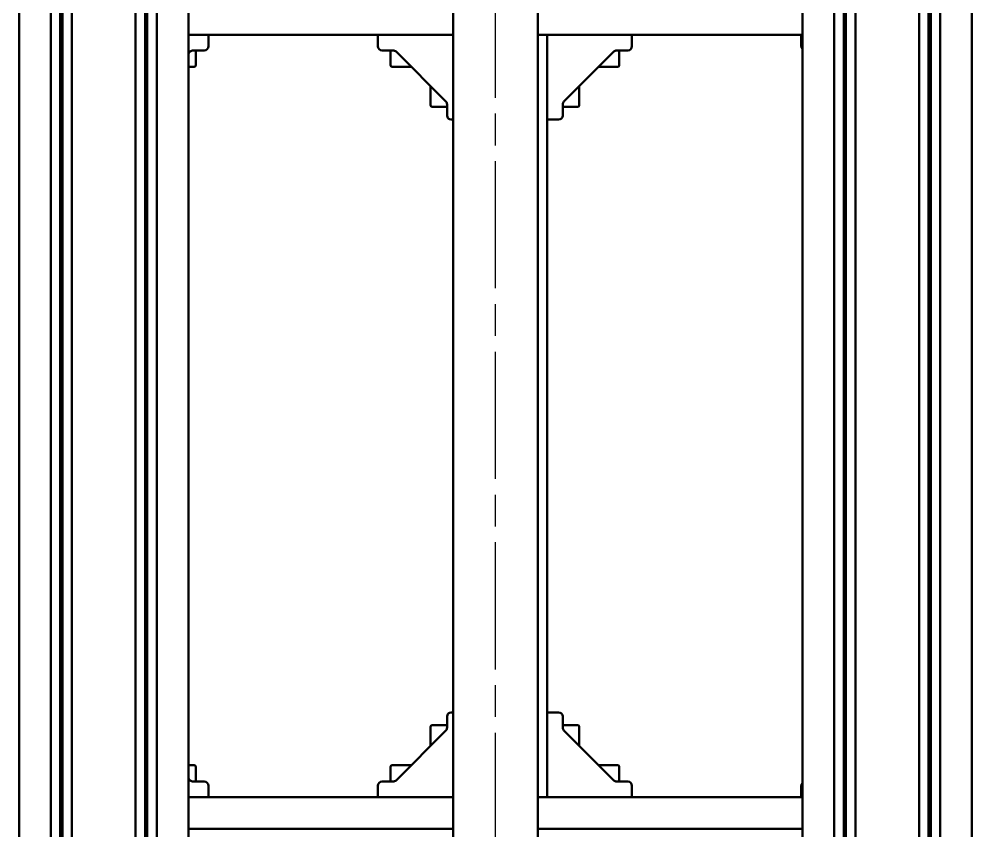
# Model space of a CAD drawing. Header units: millimetres. Extents: x 32504 to 36677, y 41990 to 42879.
# Drawn here: x 33130.8 to 33220.8, y 42376.4 to 42453.1 of the extents above; entities that cross this region are included whole.
import ezdxf

# ---------------------------------------------------------------- set-up
doc = ezdxf.new("R2010")
doc.units = ezdxf.units.MM
doc.linetypes.add('AM_ISO08W050', pattern=[18, 12, -1.5, 3, -1.5])
doc.layers.add('Duong_tam', color=4, linetype='AM_ISO08W050', lineweight=25)
doc.layers.add('Net_dam', color=7, linetype='Continuous', lineweight=50)

msp = doc.modelspace()

# ---------------------------------------------------------------- linework, layer by layer
at = {"layer": 'Duong_tam'}
msp.add_line((33175.8218, 42301.6297), (33175.8218, 42727.6297), dxfattribs=at)
at = {"layer": 'Net_dam'}
for p, q in [((33130.8218, 42712.6297), (33130.8218, 42314.6297)), ((33133.8218, 42712.6297), (33133.8218, 42316.6297)), ((33134.7178, 42712.6297), (33134.7178, 42316.6297)), ((33134.8218, 42712.6297), (33134.8218, 42316.6297)), ((33134.9257, 42712.6297), (33134.9257, 42316.6297)), ((33135.8218, 42712.6297), (33135.8218, 42314.6297)), ((33141.8218, 42712.6297), (33141.8218, 42314.6297)), ((33142.7178, 42712.6297), (33142.7178, 42316.6297)), ((33142.8218, 42712.6297), (33142.8218, 42316.6297)), ((33142.9257, 42712.6297), (33142.9257, 42316.6297)), ((33143.8218, 42712.6297), (33143.8218, 42316.6297)), ((33207.8218, 42316.6297), (33207.8218, 42712.6297)), ((33208.7178, 42316.6297), (33208.7178, 42712.6297)), ((33208.8218, 42316.6297), (33208.8218, 42712.6297)), ((33208.9257, 42316.6297), (33208.9257, 42712.6297)), ((33209.8218, 42314.6297), (33209.8218, 42712.6297)), ((33215.8218, 42314.6297), (33215.8218, 42712.6297)), ((33216.7178, 42316.6297), (33216.7178, 42712.6297)), ((33216.8218, 42316.6297), (33216.8218, 42712.6297)), ((33216.9257, 42316.6297), (33216.9257, 42712.6297)), ((33217.8218, 42316.6297), (33217.8218, 42712.6297)), ((33220.8218, 42314.6297), (33220.8218, 42712.6297)), ((33146.8218, 42696.6297), (33146.8218, 42335.6297)), ((33204.8218, 42335.6297), (33204.8218, 42696.6297)), ((33171.8218, 42495.8055), (33171.8218, 42327.6297)), ((33179.8218, 42327.6297), (33179.8218, 42495.8055)), ((33148.7076, 42451.5626), (33146.8218, 42451.5626)), ((33164.7076, 42451.5626), (33148.7076, 42451.5626)), ((33148.7076, 42450.5026), (33148.7076, 42451.5626)), ((33164.7076, 42450.5026), (33164.7076, 42451.5626)), ((33164.7076, 42451.5626), (33171.8218, 42451.5626)), ((33180.1076, 42451.5626), (33179.8218, 42451.5626)), ((33180.7076, 42451.5626), (33180.1076, 42451.5626)), ((33180.7076, 42451.5626), (33180.7076, 42443.5626)), ((33188.7076, 42451.5626), (33180.7076, 42451.5626)), ((33204.7076, 42451.5626), (33188.7076, 42451.5626)), ((33188.7076, 42450.5026), (33188.7076, 42451.5626)), ((33204.7076, 42451.5626), (33204.8218, 42451.5626)), ((33204.7076, 42450.5026), (33204.7076, 42451.5626)), ((33146.8218, 42449.8167), (33146.9905, 42449.9854)), ((33147.2733, 42450.1026), (33148.3076, 42450.1026)), ((33147.5076, 42448.7026), (33147.5076, 42450.1026)), ((33166.142, 42450.1026), (33165.1076, 42450.1026)), ((33165.9076, 42450.1026), (33165.9076, 42449.1626)), ((33165.9076, 42448.7026), (33165.9076, 42450.1026)), ((33171.1305, 42445.2798), (33166.4248, 42449.9854)), ((33182.2848, 42445.2798), (33186.9905, 42449.9854)), ((33187.2733, 42450.1026), (33188.3076, 42450.1026)), ((33187.5076, 42449.1626), (33187.5076, 42450.1026)), ((33187.5076, 42449.1626), (33187.5076, 42450.1026)), ((33187.5076, 42449.1626), (33187.5076, 42450.1026)), ((33187.5076, 42448.7026), (33187.5076, 42450.1026)), ((33147.3476, 42448.5426), (33146.8218, 42448.5426)), ((33166.0676, 42448.5426), (33167.8676, 42448.5426)), ((33187.3476, 42448.5426), (33185.5476, 42448.5426)), ((33169.6876, 42446.7226), (33169.6876, 42444.9226)), ((33183.7276, 42446.7226), (33183.7276, 42444.9226)), ((33171.2476, 42443.9626), (33171.2476, 42444.9969)), ((33182.1676, 42443.9626), (33182.1676, 42444.9969)), ((33171.2476, 42444.7626), (33169.8476, 42444.7626)), ((33170.3076, 42444.7626), (33171.2476, 42444.7626)), ((33170.3076, 42444.7626), (33171.2476, 42444.7626)), ((33182.1676, 42444.7626), (33183.1076, 42444.7626)), ((33182.1676, 42444.7626), (33183.1076, 42444.7626)), ((33182.1676, 42444.7626), (33183.1076, 42444.7626)), ((33182.1676, 42444.7626), (33183.5676, 42444.7626)), ((33171.8218, 42443.5626), (33171.6476, 42443.5626)), ((33180.7076, 42387.5626), (33180.7076, 42443.5626)), ((33180.7076, 42443.5626), (33181.7676, 42443.5626)), ((33171.8218, 42387.5626), (33171.6476, 42387.5626)), ((33180.7076, 42379.5626), (33180.7076, 42387.5626)), ((33180.7076, 42387.5626), (33181.7676, 42387.5626)), ((33171.2476, 42387.1626), (33171.2476, 42386.1283)), ((33182.1676, 42387.1626), (33182.1676, 42386.1283)), ((33171.1305, 42385.8454), (33166.4248, 42381.1398)), ((33169.6877, 42386.2026), (33169.6877, 42384.4026)), ((33169.8477, 42386.3626), (33171.2477, 42386.3626)), ((33171.2476, 42386.3626), (33170.3076, 42386.3626)), ((33171.2476, 42386.3626), (33170.3076, 42386.3626)), ((33183.1076, 42386.3626), (33182.1676, 42386.3626)), ((33183.1076, 42386.3626), (33182.1676, 42386.3626)), ((33183.5676, 42386.3626), (33182.1676, 42386.3626)), ((33182.2848, 42385.8454), (33186.9905, 42381.1398)), ((33183.7276, 42386.2026), (33183.7276, 42384.4026)), ((33170.3076, 42385.0626), (33170.3076, 42385.0226)), ((33146.8218, 42382.5826), (33147.3476, 42382.5826)), ((33147.5076, 42381.0226), (33147.5076, 42382.4226)), ((33165.9076, 42381.9626), (33165.9076, 42381.0226)), ((33165.9076, 42381.9626), (33165.9076, 42381.0226)), ((33165.9077, 42381.0226), (33165.9077, 42382.4226)), ((33167.8677, 42382.5826), (33166.0677, 42382.5826)), ((33185.5476, 42382.5826), (33187.3476, 42382.5826)), ((33187.5076, 42381.0226), (33187.5076, 42382.4226)), ((33187.5076, 42381.0226), (33187.5076, 42381.9626)), ((33187.5076, 42381.0226), (33187.5076, 42381.9626)), ((33146.8218, 42381.3085), (33146.9905, 42381.1398)), ((33147.2733, 42381.0226), (33148.3076, 42381.0226)), ((33166.142, 42381.0226), (33165.1076, 42381.0226)), ((33187.2733, 42381.0226), (33188.3076, 42381.0226)), ((33148.7076, 42380.6226), (33148.7076, 42379.5626)), ((33164.7076, 42380.6226), (33164.7076, 42379.5626)), ((33188.7076, 42380.6226), (33188.7076, 42379.5626)), ((33204.7076, 42380.6226), (33204.7076, 42379.5626)), ((33148.7076, 42379.5626), (33146.8218, 42379.5626)), ((33164.7076, 42379.5626), (33148.7076, 42379.5626)), ((33164.7076, 42379.5626), (33171.8218, 42379.5626)), ((33179.8218, 42379.5626), (33180.1076, 42379.5626)), ((33180.1076, 42379.5626), (33180.7076, 42379.5626)), ((33188.7076, 42379.5626), (33180.7076, 42379.5626)), ((33204.7076, 42379.5626), (33188.7076, 42379.5626)), ((33204.7076, 42379.5626), (33204.8218, 42379.5626)), ((33171.8218, 42376.5626), (33146.8218, 42376.5626)), ((33204.8218, 42376.5626), (33179.8218, 42376.5626))]:
    msp.add_line(p, q, dxfattribs=at)
for centre, radius, start, end in [((33148.3076, 42450.5026), 0.4, 270, 0), ((33165.1076, 42450.5026), 0.4, 180, 270), ((33188.3076, 42450.5026), 0.4, 270, 0), ((33205.1076, 42450.5026), 0.4, 180, 224.380644), ((33147.2733, 42449.7026), 0.4, 90, 135), ((33166.142, 42449.7026), 0.4, 45, 90), ((33187.2733, 42449.7026), 0.4, 90, 135), ((33147.3476, 42448.7026), 0.16, 270, 0), ((33166.0676, 42448.7026), 0.16, 180, 270), ((33187.3476, 42448.7026), 0.16, 270, 0), ((33169.8476, 42444.9226), 0.16, 180, 270), ((33170.8476, 42444.9969), 0.4, 0, 45), ((33182.5676, 42444.9969), 0.4, 135, 180), ((33183.5676, 42444.9226), 0.16, 270, 0), ((33171.6476, 42443.9626), 0.4, 180, 270), ((33181.7676, 42443.9626), 0.4, 270, 0), ((33171.6476, 42387.1626), 0.4, 90, 180), ((33181.7676, 42387.1626), 0.4, 0, 90), ((33169.8477, 42386.2026), 0.16, 90, 180), ((33170.8476, 42386.1283), 0.4, 315, 0), ((33182.5676, 42386.1283), 0.4, 180, 225), ((33183.5676, 42386.2026), 0.16, 0, 90), ((33147.3476, 42382.4226), 0.16, 0, 90), ((33166.0677, 42382.4226), 0.16, 90, 180), ((33187.3476, 42382.4226), 0.16, 0, 90), ((33147.2733, 42381.4226), 0.4, 225, 270), ((33148.3076, 42380.6226), 0.4, 0, 90), ((33165.1076, 42380.6226), 0.4, 90, 180), ((33166.142, 42381.4226), 0.4, 270, 315), ((33187.2733, 42381.4226), 0.4, 225, 270), ((33188.3076, 42380.6226), 0.4, 0, 90), ((33205.1076, 42380.6226), 0.4, 135.619356, 180)]:
    msp.add_arc(centre, radius, start, end, dxfattribs=at)

doc.saveas('drawing.dxf')
